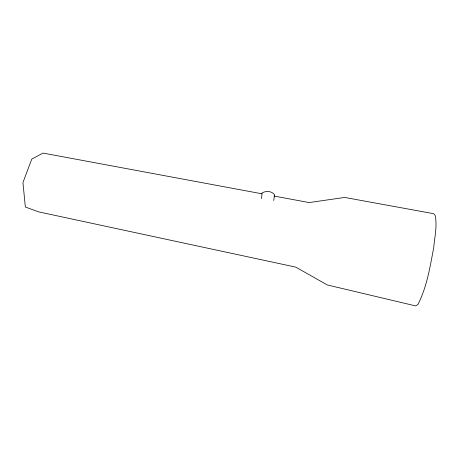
<?xml version="1.0" encoding="UTF-8"?>
<svg xmlns="http://www.w3.org/2000/svg" width="459" height="459" viewBox="0 0 459 459"><rect width="100%" height="100%" fill="white"/><g stroke="black" fill="none" stroke-linecap="round" stroke-linejoin="round"><path stroke-width="0.69" d="M261.555 198.615L262.083 192.975C265.945 190.623 271.08 190.944 274.304 194.312L274.505 195.316L273.713 200.549M261.974 193.796L43.054 153.088L31.757 159.124L22.95 182.539L25.343 207.009L38.504 211.84L295.785 267.132L327.284 284.953L415.682 305.912L417.96 304.42C426.973 286.795 430.054 266.851 433.726 247.59C434.639 236.97 437.347 226.161 435.212 215.523L433.606 213.67L344.675 197.439L309.136 202.568L273.943 196.022"/></g></svg>
